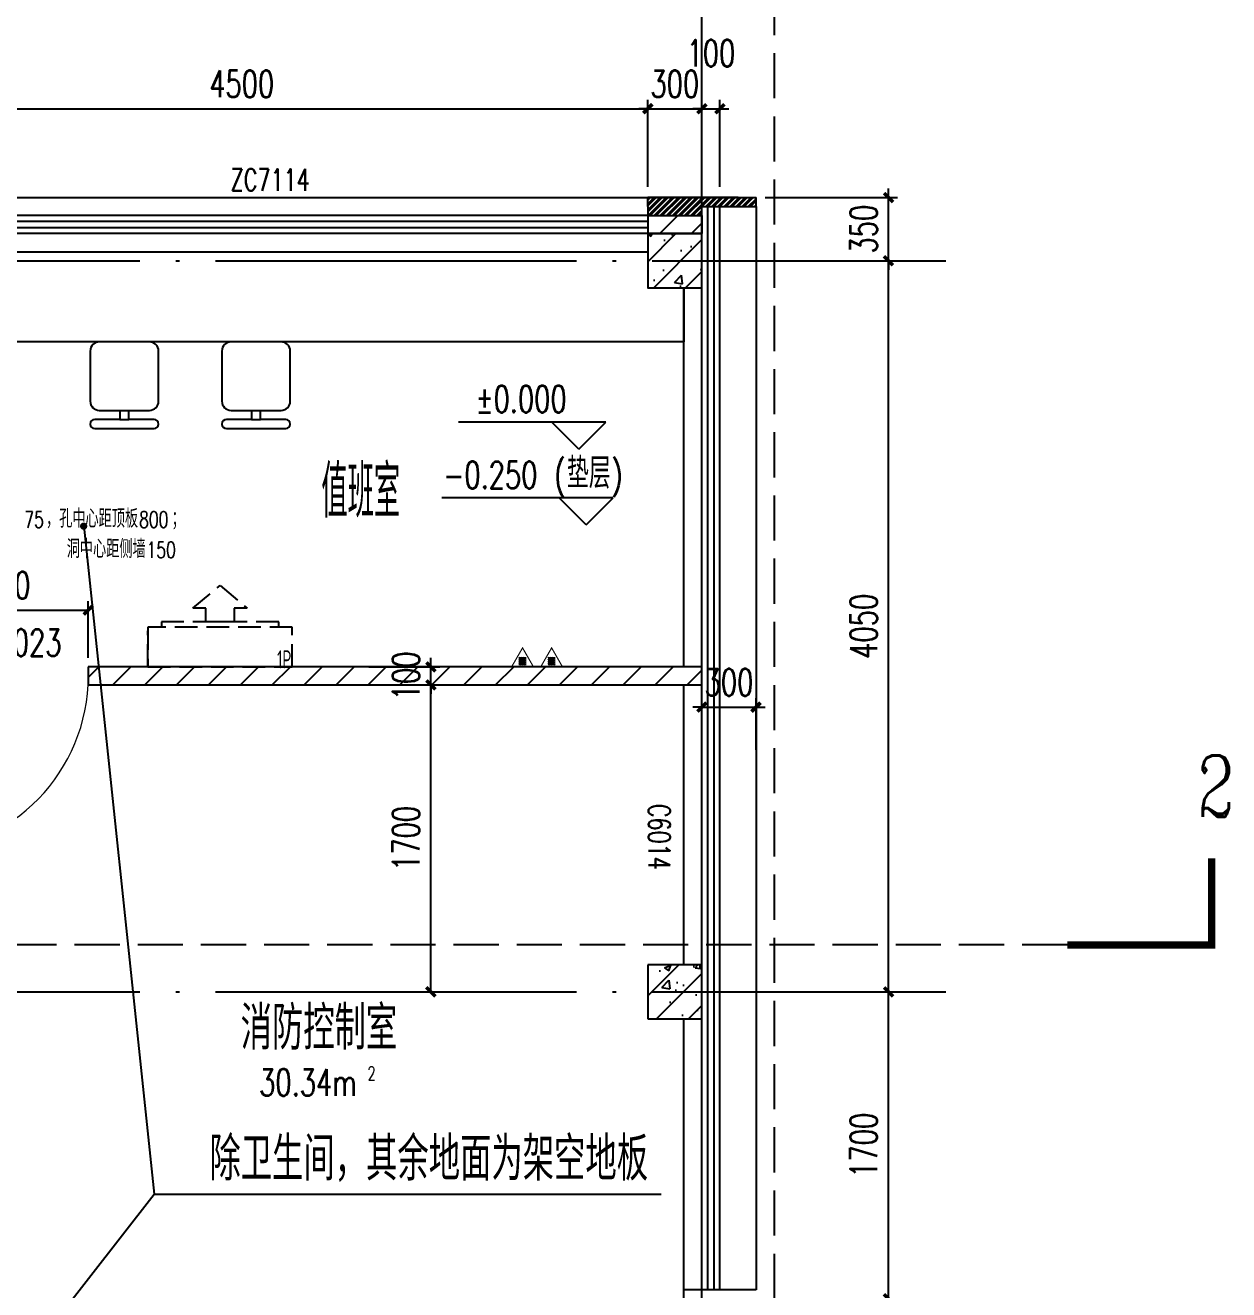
# Model space of a CAD drawing. Extents: x -1313754 to 847533, y 489853 to 941203.
# Drawn here: x -111404 to -104735, y 714020 to 721024 of the extents above; entities that cross this region are included whole.
import ezdxf
from ezdxf.enums import TextEntityAlignment as Align

# ---------------------------------------------------------------- set-up
doc = ezdxf.new("R2010")
doc.units = 0
doc.header["$LTSCALE"] = 1000
doc.header["$MEASUREMENT"] = 0
for name, pattern in [('124-SF$0$DASH', [0.35, 0.25, -0.1]), ('DASH', [0.35, 0.25, -0.1]), ('DOTE', [2.42, 2, -0.2, 0.02, -0.2])]:
    doc.linetypes.add(name, pattern=pattern)
doc.layers.get('Defpoints').update_dxf_attribs({"color": 210})
for name, color, linetype in [('124-SF$0$J_EQPM_SMAL(空调室内外机)', 1, 'Continuous'), ('A-AXIS-DOTE', 14, 'DOTE'), ('A-AXIS-DP', 126, 'Continuous'), ('A-AXIS-ELEV', 4, 'Continuous'), ('A-AXIS-SYMB', 3, 'Continuous'), ('A-FURN', 55, 'Continuous'), ('A-HATCH-2', 251, 'Continuous'), ('A-HRAIL', 173, 'Continuous'), ('A-LIN-V', 9, 'Continuous'), ('A-TEXT', 61, 'Continuous'), ('A-WINDOW', 140, 'Continuous'), ('A-防火门', 1, 'Continuous'), ('AS-COLN', 6, 'Continuous'), ('AS-WALL', 40, 'Continuous'), ('DIM_SYMB', 3, 'Continuous'), ('PUB_HATCH', 8, 'Continuous'), ('PUB_TEXT', 7, 'Continuous'), ('SB_ZF消火栓', 10, 'Continuous')]:
    doc.layers.add(name, color=color, linetype=linetype)
doc.styles.add('124-SF$0$Standard', font='gbenor.shx', dxfattribs={"bigfont": 'gbcbig.shx'})
doc.styles.add('_TCH_DIM', font='SIMPLEX', dxfattribs={"bigfont": 'GBCBIG'})
doc.styles.add('_TCH_DIM_T3', font='SIMPLEX', dxfattribs={"width": 0.705882, "bigfont": 'GBCBIG'})
doc.styles.add('_TCH_LABEL', font='COMPLEX', dxfattribs={"bigfont": 'GBCBIG'})
doc.styles.add('_TCH_SPACE', font='SIMPLEX', dxfattribs={"height": 5, "bigfont": 'GBCBIG'})
doc.styles.add('_TCH_WINDOW', font='SIMPLEX', dxfattribs={"height": 3.5, "bigfont": 'GBCBIG'})
doc.dimstyles.new('_TCH_ARCH&&50', dxfattribs={"dimtxt": 148.75, "dimasz": 50, "dimexe": 50, "dimexo": 50, "dimgap": 63.125, "dimtad": 1, "dimdec": 0, "dimzin": 0, "dimdsep": 46, "dimtxsty": '_TCH_DIM_T3', "dimblk": 'ARCHTICK', "dimcen": 0.09, "dimclrt": 7, "dimazin": 2, "dimtfac": 1, "dimtdec": 0, "dimtix": 1, "dimtmove": 2, "dimatfit": 3, "dimfxl": 0, "dimtolj": 1, "dimtzin": 0, "dimarcsym": 0})
pattern_1 = [(45, (0, 0), (-88.388348, 88.388348), []), (50, (0, 0), (358.63009, -31.37607), [37.5, -412.5]), (355, (0, 0), (-69.37567, 376.09607), [30, -330]), (100.4514, (29.9, -2.6), (289.2547, 344.71977), [31.8701, -350.57106]), (46.1842, (0, 100), (533.62052, -82.7595), [56.25, -618.75]), (96.6356, (44.47, 93.1), (467.33135, 487.05894), [47.80514, -525.8565]), (351.1842, (0, 100), (467.33097, 487.0593), [45, -495]), (21, (50, 75), (298.45353, -201.30945), [37.5, -412.5]), (326, (50, 75), (121.65767, 362.57502), [30, -330]), (71.4514, (74.87, 58.22), (420.11131, 161.26525), [31.8701, -350.57106]), (37.5, (0, 0), (6.079928, 166.446927), [0, -326, 0, -335, 0, -331.25]), (7.5, (0, 0), (131.53477, 197.205856), [0, -191, 0, -318.5, 0, -126.25]), (327.5, (-111.5, 0), (266.911218, -11.277436), [0, -125, 0, -390, 0, -517.5]), (317.5, (-161.5, 0), (291.593085, 50.05249), [0, -162.5, 0, -259, 0, -367.5])]

# ---------------------------------------------------------------- blocks, each defined once
blk = doc.blocks.new('dote')
at = {"layer": 'A-AXIS-DOTE'}
for p, q in [((113082.2, -97318.5), (113082.2, -80060.8)), ((105547.2, -85100), (114434.2, -85100)), ((105547.2, -89149.7), (114434.2, -89149.7))]:
    blk.add_line(p, q, dxfattribs=at)
blk = doc.blocks.new('壁挂式空调室内机')
at = {"layer": '124-SF$0$J_EQPM_SMAL(空调室内外机)', "linetype": '124-SF$0$DASH', "ltscale": 0.5}
for p, q in [((2036016.6, 1699011.9), (2035816.6, 1699011.9)), ((2036016.6, 1699011.9), (2036016.6, 1698211.9)), ((2036016.6, 1698211.9), (2035816.6, 1698211.9))]:
    blk.add_line(p, q, dxfattribs=at)
for points in [[(2035796.6, 1698211.9), (2036016.6, 1698211.9), (2036016.6, 1699011.9), (2035796.6, 1699011.9)], [(2035691.6, 1698761.9), (2035691.6, 1698690.8), (2035766.6, 1698690.8), (2035766.6, 1698533), (2035691.6, 1698533), (2035691.6, 1698461.9), (2035566.6, 1698611.9)]]:
    blk.add_lwpolyline(points, close=True, dxfattribs=at)
blk.add_lwpolyline([(2035796.6, 1698936.9), (2035766.6, 1698936.9), (2035766.6, 1698286.9), (2035796.6, 1698286.9)], dxfattribs=at)
at = {"layer": '124-SF$0$J_EQPM_SMAL(空调室内外机)', "linetype": '124-SF$0$DASH', "ltscale": 0.5, "style": '124-SF$0$Standard', "width": 0.7}
blk.add_text('1P', height=100, rotation=90, dxfattribs=at).set_placement((2036025.3, 1698967.4), align=Align.CENTER)
blk = doc.blocks.new('_ArchTick')
at = {"color": 0, "linetype": 'ByBlock', "const_width": 0.4}
blk.add_lwpolyline([(-0.5, -0.5), (0.5, 0.5)], dxfattribs=at)
blk = doc.blocks.new('*D2596')
at = {"layer": 'A-AXIS-DP', "color": 0, "lineweight": -2}
for p, q in [((-107654.2, 618812.3), (-107704.2, 618812.3)), ((-107654.2, 618380.3), (-107654.2, 618862.3)), ((-107654.2, 618812.3), (-107554.2, 618812.3)), ((-107554.2, 618380.3), (-107554.2, 618862.3)), ((-107554.2, 618812.3), (-107504.2, 618812.3))]:
    blk.add_line(p, q, dxfattribs=at)
at = {"layer": 'Defpoints', "color": 0, "ltscale": 500}
for p in [(-107554.2, 618812.3), (-107654.2, 618330.3), (-107554.2, 618330.3)]:
    blk.add_point(p, dxfattribs=at)
at = {"layer": 'A-AXIS-DP', "color": 0, "lineweight": -2, "ltscale": 500, "xscale": 50, "yscale": 50, "zscale": 50}
blk.add_blockref('_ArchTick', (-107654.2, 618812.3), dxfattribs=at)
at = {"layer": 'A-AXIS-DP', "color": 0, "lineweight": -2, "ltscale": 500, "xscale": 50, "yscale": 50, "zscale": 50, "rotation": 180}
blk.add_blockref('_ArchTick', (-107554.2, 618812.3), dxfattribs=at)
at = {"layer": 'A-AXIS-DP', "color": 7, "ltscale": 500, "insert": (-107604.2, 619120), "char_height": 148.75, "attachment_point": 5, "style": '_TCH_DIM_T3'}
blk.add_mtext('\\A1;100', dxfattribs=at)
blk = doc.blocks.new('*D2597')
at = {"layer": 'A-AXIS-DP', "color": 0, "lineweight": -2}
for p, q in [((-107954.2, 618812.3), (-108004.2, 618812.3)), ((-107954.2, 618380.3), (-107954.2, 618862.3)), ((-107954.2, 618812.3), (-107654.2, 618812.3)), ((-107654.2, 618380.3), (-107654.2, 618862.3)), ((-107654.2, 618812.3), (-107604.2, 618812.3))]:
    blk.add_line(p, q, dxfattribs=at)
at = {"layer": 'Defpoints', "color": 0, "ltscale": 500}
for p in [(-107654.2, 618812.3), (-107954.2, 618330.3), (-107654.2, 618330.3)]:
    blk.add_point(p, dxfattribs=at)
at = {"layer": 'A-AXIS-DP', "color": 0, "lineweight": -2, "ltscale": 500, "xscale": 50, "yscale": 50, "zscale": 50}
blk.add_blockref('_ArchTick', (-107954.2, 618812.3), dxfattribs=at)
at = {"layer": 'A-AXIS-DP', "color": 0, "lineweight": -2, "ltscale": 500, "xscale": 50, "yscale": 50, "zscale": 50, "rotation": 180}
blk.add_blockref('_ArchTick', (-107654.2, 618812.3), dxfattribs=at)
at = {"layer": 'A-AXIS-DP', "color": 7, "ltscale": 500, "insert": (-107804.2, 618949.8), "char_height": 148.75, "attachment_point": 5, "style": '_TCH_DIM_T3'}
blk.add_mtext('\\A1;300', dxfattribs=at)
blk = doc.blocks.new('*D2598')
at = {"layer": 'A-AXIS-DP', "color": 0, "lineweight": -2}
for p, q in [((-112454.2, 618380.3), (-112454.2, 618862.3)), ((-112454.2, 618812.3), (-107954.2, 618812.3)), ((-107954.2, 618380.3), (-107954.2, 618862.3))]:
    blk.add_line(p, q, dxfattribs=at)
at = {"layer": 'Defpoints', "color": 0, "ltscale": 500}
for p in [(-107954.2, 618812.3), (-112454.2, 618330.3), (-107954.2, 618330.3)]:
    blk.add_point(p, dxfattribs=at)
at = {"layer": 'A-AXIS-DP', "color": 0, "lineweight": -2, "ltscale": 500, "xscale": 50, "yscale": 50, "zscale": 50, "rotation": 180}
blk.add_blockref('_ArchTick', (-112454.2, 618812.3), dxfattribs=at)
at = {"layer": 'A-AXIS-DP', "color": 0, "lineweight": -2, "ltscale": 500, "xscale": 50, "yscale": 50, "zscale": 50}
blk.add_blockref('_ArchTick', (-107954.2, 618812.3), dxfattribs=at)
at = {"layer": 'A-AXIS-DP', "color": 7, "ltscale": 500, "insert": (-110204.2, 618949.8), "char_height": 148.75, "attachment_point": 5, "style": '_TCH_DIM_T3'}
blk.add_mtext('\\A1;4500', dxfattribs=at)
blk = doc.blocks.new('*D2612')
at = {"layer": 'A-AXIS-DP', "color": 0, "lineweight": -2}
for p, q in [((-107304.2, 613920.3), (-106570.2, 613920.3)), ((-106620.2, 612220.3), (-106620.2, 613920.3)), ((-107304.2, 612220.3), (-106570.2, 612220.3))]:
    blk.add_line(p, q, dxfattribs=at)
at = {"layer": 'Defpoints', "color": 0, "ltscale": 500}
for p in [(-107354.2, 613920.3), (-106620.2, 613920.3), (-107354.2, 612220.3)]:
    blk.add_point(p, dxfattribs=at)
at = {"layer": 'A-AXIS-DP', "color": 0, "lineweight": -2, "ltscale": 500, "xscale": 50, "yscale": 50, "zscale": 50}
for p, rotation in [((-106620.2, 613920.3), 90), ((-106620.2, 612220.3), 270)]:
    blk.add_blockref('_ArchTick', p, dxfattribs=dict(at, rotation=rotation))
at = {"layer": 'A-AXIS-DP', "color": 7, "ltscale": 500, "insert": (-106757.7, 613070.3), "char_height": 148.75, "attachment_point": 5, "rotation": 90, "style": '_TCH_DIM_T3'}
blk.add_mtext('\\A1;1700', dxfattribs=at)
blk = doc.blocks.new('*D2613')
at = {"layer": 'A-AXIS-DP', "color": 0, "lineweight": -2}
for p, q in [((-107304.2, 617970), (-106570.2, 617970)), ((-106620.2, 613920.3), (-106620.2, 617970)), ((-107304.2, 613920.3), (-106570.2, 613920.3))]:
    blk.add_line(p, q, dxfattribs=at)
at = {"layer": 'Defpoints', "color": 0, "ltscale": 500}
for p in [(-107354.2, 617970), (-106620.2, 617970), (-107354.2, 613920.3)]:
    blk.add_point(p, dxfattribs=at)
at = {"layer": 'A-AXIS-DP', "color": 0, "lineweight": -2, "ltscale": 500, "xscale": 50, "yscale": 50, "zscale": 50}
for p, rotation in [((-106620.2, 617970), 90), ((-106620.2, 613920.3), 270)]:
    blk.add_blockref('_ArchTick', p, dxfattribs=dict(at, rotation=rotation))
at = {"layer": 'A-AXIS-DP', "color": 7, "ltscale": 500, "insert": (-106757.7, 615945.2), "char_height": 148.75, "attachment_point": 5, "rotation": 90, "style": '_TCH_DIM_T3'}
blk.add_mtext('\\A1;4050', dxfattribs=at)
blk = doc.blocks.new('*D2614')
at = {"layer": 'A-AXIS-DP', "color": 0, "lineweight": -2}
for p, q in [((-107304.2, 618320.3), (-106570.2, 618320.3)), ((-106620.2, 618320.3), (-106620.2, 618370.3)), ((-106620.2, 617970), (-106620.2, 618320.3)), ((-107304.2, 617970), (-106570.2, 617970)), ((-106620.2, 617970), (-106620.2, 617920))]:
    blk.add_line(p, q, dxfattribs=at)
at = {"layer": 'Defpoints', "color": 0, "ltscale": 500}
for p in [(-107354.2, 618320.3), (-106620.2, 618320.3), (-107354.2, 617970)]:
    blk.add_point(p, dxfattribs=at)
at = {"layer": 'A-AXIS-DP', "color": 0, "lineweight": -2, "ltscale": 500, "xscale": 50, "yscale": 50, "zscale": 50}
for p, rotation in [((-106620.2, 618320.3), 270), ((-106620.2, 617970), 90)]:
    blk.add_blockref('_ArchTick', p, dxfattribs=dict(at, rotation=rotation))
at = {"layer": 'A-AXIS-DP', "color": 7, "ltscale": 500, "insert": (-106757.7, 618145.2), "char_height": 148.75, "attachment_point": 5, "rotation": 90, "style": '_TCH_DIM_T3'}
blk.add_mtext('\\A1;350', dxfattribs=at)
blk = doc.blocks.new('$plan$00002451')
at = {"layer": 'A-FURN'}
for p, q in [((25.26792, -50.53584), (-25.26792, -50.53584)), ((25.26792, -101.07168), (-25.26792, -101.07168))]:
    blk.add_line(p, q, dxfattribs=at)
blk.add_lwpolyline([(-25.26792, -50.53584), (-25.26792, -101.07168), (-138.97356, -101.07168, 0.4142135624), (-189.5094, -151.60752), (-189.5094, -429.55464, 0.4142135624), (-138.97356, -480.09048), (138.97356, -480.09048, 0.4142135624), (189.5094, -429.55464), (189.5094, -151.60752, 0.4142135624), (138.97356, -101.07168), (25.26792, -101.07168), (25.26792, -50.53584), (164.24148, -50.53584, 1), (164.24148, 0), (-164.24148, 0, 1), (-164.24148, -50.53584)], format="xyb", close=True, dxfattribs=at)
blk = doc.blocks.new('*D2620')
at = {"layer": 'A-AXIS-DP', "color": 0, "lineweight": -2}
for p, q in [((-107654.2, 615260), (-107654.2, 615547.5)), ((-107354.2, 615260), (-107354.2, 615547.5)), ((-107654.2, 615497.5), (-107704.2, 615497.5)), ((-107654.2, 615497.5), (-107354.2, 615497.5)), ((-107354.2, 615497.5), (-107304.2, 615497.5))]:
    blk.add_line(p, q, dxfattribs=at)
at = {"layer": 'Defpoints', "color": 0, "ltscale": 500}
for p in [(-107354.2, 615497.5), (-107654.2, 615210), (-107354.2, 615210)]:
    blk.add_point(p, dxfattribs=at)
at = {"layer": 'A-AXIS-DP', "color": 0, "lineweight": -2, "ltscale": 500, "xscale": 50, "yscale": 50, "zscale": 50}
for p, rotation in [((-107654.2, 615497.5), 1.306852046757637e-06), ((-107354.2, 615497.5), 180.000001306852)]:
    blk.add_blockref('_ArchTick', p, dxfattribs=dict(at, rotation=rotation))
at = {"layer": 'A-AXIS-DP', "color": 7, "ltscale": 500, "insert": (-107504.2, 615635), "char_height": 148.75, "attachment_point": 5, "rotation": 0, "style": '_TCH_DIM_T3'}
blk.add_mtext('\\A1;300', dxfattribs=at)
blk = doc.blocks.new('A$C45D56988')
at = {"layer": 'SB_ZF消火栓', "linetype": 'Continuous'}
h = blk.add_hatch(dxfattribs=at)
h.set_pattern_fill('ANSI31', color=256, scale=129.330432, angle=270, style=0)
h.set_pattern_definition([(45, (-18467.836, -6006.072), (11.431303, -11.431303), [])])
h.paths.add_polyline_path([(170, 29), (170, 113), (95, 113), (95, 29)])
h = blk.add_hatch(dxfattribs=at)
h.set_pattern_fill('ANSI31', color=256, scale=129.330432, angle=270, style=0)
h.set_pattern_definition([(45, (-18145.295, -6006.072), (11.431303, -11.431303), [])])
h.paths.add_polyline_path([(492, 29), (492, 113), (418, 113), (418, 29)])
for points, const_width in [([(254, 6), (133, 217), (11, 6), (254, 6), (133, 217)], 12.9), ([(576, 6), (455, 217), (334, 6), (576, 6), (455, 217)], 12.9), ([(170, 29), (170, 113), (95, 113), (95, 29), (170, 29)], 7.76), ([(492, 29), (492, 113), (418, 113), (418, 29), (492, 29)], 7.76)]:
    blk.add_lwpolyline(points, dxfattribs=dict(at, const_width=const_width))
blk = doc.blocks.new('234243242332')
at = {"layer": 'SB_ZF消火栓', "xscale": 0.5, "yscale": 0.5, "zscale": 0.5}
blk.add_blockref('A$C45D56988', (-108714.5, 717467.1), dxfattribs=at)
blk = doc.blocks.new('*D222')
at = {"layer": 'A-AXIS-DP', "color": 0, "lineweight": -2}
for p, q in [((-112054.2, 717520.3), (-112054.2, 717835.2)), ((-112054.2, 717785.2), (-111054.2, 717785.2)), ((-111054.2, 717520.3), (-111054.2, 717835.2))]:
    blk.add_line(p, q, dxfattribs=at)
at = {"layer": 'Defpoints', "color": 0}
for p in [(-111054.2, 717785.2), (-112054.2, 717470.3), (-111054.2, 717470.3)]:
    blk.add_point(p, dxfattribs=at)
at = {"layer": 'A-AXIS-DP', "color": 0, "lineweight": -2, "xscale": 50, "yscale": 50, "zscale": 50, "rotation": 180}
blk.add_blockref('_ArchTick', (-112054.2, 717785.2), dxfattribs=at)
at = {"layer": 'A-AXIS-DP', "color": 0, "lineweight": -2, "xscale": 50, "yscale": 50, "zscale": 50}
blk.add_blockref('_ArchTick', (-111054.2, 717785.2), dxfattribs=at)
at = {"layer": 'A-AXIS-DP', "color": 7, "insert": (-111554.2, 717922.7), "char_height": 148.75, "attachment_point": 5, "style": '_TCH_DIM_T3'}
blk.add_mtext('\\A1;1000', dxfattribs=at)
blk = doc.blocks.new('*D773')
at = {"layer": 'A-AXIS-DP', "color": 0, "lineweight": -2}
for p, q in [((-109500, 717370.3), (-109106.3, 717370.3)), ((-109156.3, 715670.3), (-109156.3, 717370.3)), ((-109500, 715670.3), (-109106.3, 715670.3))]:
    blk.add_line(p, q, dxfattribs=at)
at = {"layer": 'Defpoints', "color": 0}
for p in [(-109550, 717370.3), (-109156.3, 717370.3), (-109550, 715670.3)]:
    blk.add_point(p, dxfattribs=at)
at = {"layer": 'A-AXIS-DP', "color": 0, "lineweight": -2, "xscale": 50, "yscale": 50, "zscale": 50}
for p, rotation in [((-109156.3, 717370.3), 90), ((-109156.3, 715670.3), 270)]:
    blk.add_blockref('_ArchTick', p, dxfattribs=dict(at, rotation=rotation))
at = {"layer": 'A-AXIS-DP', "color": 7, "insert": (-109293.8, 716520.3), "char_height": 148.75, "attachment_point": 5, "rotation": 90, "style": '_TCH_DIM_T3'}
blk.add_mtext('\\A1;1700', dxfattribs=at)
blk = doc.blocks.new('*D774')
at = {"layer": 'A-AXIS-DP', "color": 0, "lineweight": -2}
for p, q in [((-109156.2, 717470.3), (-109156.2, 717520.3)), ((-109500, 717470.3), (-109106.2, 717470.3)), ((-109156.2, 717370.3), (-109156.2, 717470.3)), ((-109500, 717370.3), (-109106.2, 717370.3)), ((-109156.2, 717370.3), (-109156.2, 717320.3))]:
    blk.add_line(p, q, dxfattribs=at)
at = {"layer": 'Defpoints', "color": 0}
for p in [(-109550, 717470.3), (-109156.2, 717470.3), (-109550, 717370.3)]:
    blk.add_point(p, dxfattribs=at)
at = {"layer": 'A-AXIS-DP', "color": 0, "lineweight": -2, "xscale": 50, "yscale": 50, "zscale": 50}
for p, rotation in [((-109156.2, 717470.3), 270), ((-109156.2, 717370.3), 90)]:
    blk.add_blockref('_ArchTick', p, dxfattribs=dict(at, rotation=rotation))
at = {"layer": 'A-AXIS-DP', "color": 7, "insert": (-109293.7, 717420.3), "char_height": 148.75, "attachment_point": 5, "rotation": 90, "style": '_TCH_DIM_T3'}
blk.add_mtext('\\A1;100', dxfattribs=at)
blk = doc.blocks.new('$DorLib2D$00000001')
for p, q in [((0.45, 0.975), (0.5, 0.975)), ((0.45, 0), (0.45, 0.975)), ((0.5, 0), (0.5, 0.975)), ((0.5, 0), (0.45, 0))]:
    blk.add_line(p, q)
at = {"lineweight": 13}
blk.add_arc((0.475, 0), 0.975, 91.46928, 180, dxfattribs=at)
blk = doc.blocks.new('42342343')
at = {"layer": 'A-HATCH-2'}
h = blk.add_hatch(dxfattribs=at)
h.set_pattern_fill('ANSI32', color=256, scale=5)
h.set_pattern_definition([(45, (-0.0001, 100), (-16.8379802, 16.8379802), []), (45, (11.225, 100), (-16.8379802, 16.8379802), [])])
h.paths.add_polyline_path([(-107354.2, 618270.3), (-107354.2, 618320.3), (-107954.2, 618320.3), (-107954.2, 618220.3), (-107654.2, 618220.3), (-107654.2, 618270.3)])
at = {"layer": 'PUB_HATCH'}
h = blk.add_hatch(dxfattribs=at)
h.set_pattern_fill('普通砖', color=256, scale=50, style=0)
h.set_pattern_definition([(45, (0, 89.76), (-88.388383, 88.388383), [])])
h.paths.add_polyline_path([(-107954.2, 618120.3), (-107654.2, 618120.3), (-107654.2, 618220.3), (-107954.2, 618220.3)])
h = blk.add_hatch(dxfattribs=at)
h.set_pattern_fill('钢筋混凝土', color=256, scale=50, style=0)
h.set_pattern_definition(pattern_1)
h.paths.add_polyline_path([(-107954.2, 618120.3), (-107954.2, 617820.3), (-107654.2, 617820.3), (-107654.2, 618120.3)])
h = blk.add_hatch(dxfattribs=at)
h.set_pattern_fill('钢筋混凝土', color=256, scale=50, style=0)
h.set_pattern_definition(pattern_1)
h.paths.add_polyline_path([(-107954.2, 614070.3), (-107954.2, 613770.3), (-107654.2, 613770.3), (-107654.2, 614070.3)])
at = {"layer": 'A-AXIS-ELEV'}
for p, q in [((-108186.6, 617076.7), (-109002.6, 617076.7)), ((-108336.6, 616926.7), (-108486.6, 617076.7)), ((-108336.6, 616926.7), (-108186.6, 617076.7))]:
    blk.add_line(p, q, dxfattribs=at)
at = {"layer": 'A-AXIS-SYMB', "linetype": 'DASH'}
blk.add_line((-105630, 614180), (-115680, 614180), dxfattribs=at)
at = {"layer": 'A-AXIS-SYMB', "const_width": 40}
blk.add_lwpolyline([(-105630, 614180), (-104830, 614180), (-104830, 614660)], dxfattribs=at)
at = {"layer": 'A-FURN'}
blk.add_lwpolyline([(-112353.9, 617520.3), (-112353.9, 617820.3), (-112154.2, 617820.3), (-112154.2, 618020.3), (-107954.2, 618020.3), (-107954.2, 617820.3), (-107754.1, 617820.3), (-107754.2, 617520.3), (-107754.2, 617520.3)], close=True, dxfattribs=at)
at = {"layer": 'A-LIN-V'}
blk.add_line((-107354.2, 618270.3), (-107354.2, 612270.3), dxfattribs=at)
at = {"layer": 'A-LIN-V', "ltscale": 500}
for p, q in [((-112154.2, 618020.3), (-107954.2, 618020.3)), ((-107754.1, 615720.3), (-107754.1, 617820.3)), ((-107754.1, 614070.3), (-107754.1, 615620.3)), ((-107754.1, 612270.3), (-107754.1, 613770.3))]:
    blk.add_line(p, q, dxfattribs=at)
at = {"layer": 'A-LIN-V'}
blk.add_lwpolyline([(-112653.9, 616815.8), (-112653.9, 618320.3), (-107454.2, 618320.3), (-107954.2, 618320.3)], dxfattribs=at)
at = {"layer": 'A-WINDOW'}
for p, q in [((-107954.2, 618320.3), (-107354.2, 618320.3)), ((-107954.2, 618270.3), (-107954.2, 618320.3)), ((-107354.2, 618270.3), (-107354.2, 618320.3)), ((-107654.2, 618270.3), (-107354.2, 618270.3)), ((-107754.4, 612220.3), (-107754.1, 612270.3)), ((-107354.2, 612270.3), (-107754.1, 612270.3))]:
    blk.add_line(p, q, dxfattribs=at)
for points in [[(-107954.2, 618270.3), (-107954.2, 618220.3), (-107654.2, 618220.3), (-107654.2, 618270.3)], [(-107654.2, 612270.3), (-107654.2, 618270.3)], [(-107621.2, 612270.3), (-107621.2, 618270.3)], [(-107587.2, 612270.3), (-107587.2, 618270.3)], [(-107554.2, 612270.3), (-107554.2, 618270.3)], [(-107954.2, 618220.3), (-112553.9, 618220.3), (-112553.9, 615720.3)], [(-107954.2, 618187.3), (-112520.9, 618187.3), (-112520.9, 616820.3)], [(-107954.2, 618153.3), (-112486.9, 618153.3), (-112486.9, 616820.3)], [(-107654.2, 618120.3), (-112453.9, 618120.3), (-112453.9, 616820.3)]]:
    blk.add_lwpolyline(points, dxfattribs=at)
at = {"layer": 'AS-COLN'}
for p, q in [((-107954.2, 618120.3), (-107954.2, 617820.3)), ((-107654.2, 618120.3), (-107954.2, 618120.3)), ((-107654.2, 617820.3), (-107654.2, 618120.3)), ((-107954.2, 617820.3), (-107654.2, 617820.3)), ((-107954.2, 614070.3), (-107954.2, 613770.3)), ((-107654.2, 614070.3), (-107954.2, 614070.3)), ((-107654.2, 613770.3), (-107654.2, 614070.3)), ((-107954.2, 613770.3), (-107654.2, 613770.3))]:
    blk.add_line(p, q, dxfattribs=at)
at = {"layer": 'AS-WALL'}
for p, q in [((-107954.2, 618220.3), (-107654.2, 618220.3)), ((-107954.2, 618220.3), (-107954.2, 618120.3)), ((-107654.2, 618220.3), (-107654.2, 618120.3)), ((-107954.2, 618120.3), (-107654.2, 618120.3))]:
    blk.add_line(p, q, dxfattribs=at)
at = {"layer": 'AS-WALL', "linetype": 'DASH'}
blk.add_lwpolyline([(-112854.2, 607320.3), (-112854.2, 621570), (-107254.2, 621570), (-107254.2, 607320.3)], close=True, dxfattribs=at)
at = {"layer": 'A-FURN', "rotation": 180}
for p in [(-110854.5, 617040.3), (-110124.5, 617040.3)]:
    blk.add_blockref('$plan$00002451', p, dxfattribs=at)
at = {"layer": 'A-TEXT', "style": '_TCH_SPACE', "width": 0.7}
for s, height, p in [('ZC7114', 120.57, (-110265.3, 618358.1)), ('值班室', 289.36, (-109763.3, 616547.4))]:
    blk.add_text(s, height=height, dxfattribs=at).set_placement(p)
blk.add_text('C6014', height=120.57, rotation=270, dxfattribs=at).set_placement((-107950.9, 614961.9))
at = {"layer": 'PUB_TEXT', "width": 0.705882}
for s, height, style, p in [('%%P0.000', 148.75, '_TCH_DIM', (-108907.6, 617129.2)), ('75', 89.25, '_TCH_DIM', (-111408.7, 616491.5)), ('800', 89.25, '_TCH_DIM', (-110772.7, 616491.5)), ('150', 89.25, '_TCH_DIM', (-110731.5, 616323.5)), ('2', 340, '_TCH_LABEL', (-104910, 614890))]:
    blk.add_text(s, height=height, dxfattribs=dict(at, style=style)).set_placement(p)
at = {"layer": 'PUB_TEXT', "style": '_TCH_DIM'}
for s, height, p in [('，孔中心距顶板', 101.28, (-111288.7, 616491.5)), ('；', 101.3, (-110592.7, 616491.5)), ('洞中心距侧墙', 101.28, (-111173.8, 616323.5))]:
    blk.add_text(s, height=height, dxfattribs=at).set_placement(p)
at = {"layer": 'A-AXIS-DP'}
dim = blk.add_linear_dim(base=(-107554.2, 618812.3), p1=(-107654.2, 618330.3), p2=(-107554.2, 618330.3), angle=0, dimstyle='_TCH_ARCH&&50', dxfattribs=at)
dim.commit()
dim.dimension.update_dxf_attribs({"geometry": '*D2596', "text_midpoint": (-107604.2, 619120), "dimtype": 161})
for p1, p2, distance, picture, middle in [((-112454.2, 618330.3), (-107954.2, 618330.3), 482, '*D2598', (-110204.2, 618949.8)), ((-107954.2, 618330.3), (-107654.2, 618330.3), 482, '*D2597', (-107804.2, 618949.8)), ((-107354.2, 617970), (-107354.2, 618320.3), -734, '*D2614', (-106757.7, 618145.2)), ((-107354.2, 613920.3), (-107354.2, 617970), -734, '*D2613', (-106757.7, 615945.2)), ((-107654.2, 615210), (-107354.2, 615210), 287.5, '*D2620', (-107504.2, 615635)), ((-107354.2, 612220.3), (-107354.2, 613920.3), -734, '*D2612', (-106757.7, 613070.3))]:
    dim = blk.add_aligned_dim(p1=p1, p2=p2, distance=distance, dimstyle='_TCH_ARCH&&50', dxfattribs=at)
    dim.commit()
    dim.dimension.update_dxf_attribs({"geometry": picture, "text_midpoint": middle})

msp = doc.modelspace()

# ---------------------------------------------------------------- hatches: boundary and pattern name
at = {"layer": 'PUB_HATCH'}
h = msp.add_hatch(dxfattribs=at)
h.set_pattern_fill('普通砖', color=256, scale=50, style=0)
h.set_pattern_definition([(45, (0, 89.76), (-88.388383, 88.388383), [])])
h.paths.add_polyline_path([(-107654.2, 717470.3), (-111054.2, 717470.3), (-111054.2, 717370.3), (-107654.2, 717370.3)])

# ---------------------------------------------------------------- linework, layer by layer
at = {"layer": 'A-AXIS-ELEV'}
for p, q in [((-108145.9, 718406.7), (-109095, 718406.7)), ((-108295.9, 718256.7), (-108445.9, 718406.7)), ((-108295.9, 718256.7), (-108145.9, 718406.7))]:
    msp.add_line(p, q, dxfattribs=at)
at = {"layer": 'AS-WALL'}
for p, q in [((-107654.2, 717470.3), (-111054.2, 717470.3)), ((-111054.2, 717470.3), (-111054.2, 717370.3)), ((-107654.2, 717370.3), (-107654.2, 717470.3)), ((-111054.2, 717370.3), (-107654.2, 717370.3))]:
    msp.add_line(p, q, dxfattribs=at)
at = {"layer": 'DIM_SYMB'}
for p, q in [((-111080, 718250), (-110690, 714550)), ((-111320, 713740), (-110690, 714550)), ((-110690, 714550), (-107880, 714550))]:
    msp.add_line(p, q, dxfattribs=at)
at = {"layer": 'DIM_SYMB', "const_width": 20}
msp.add_lwpolyline([(-111081, 718259.9, 1), (-111079, 718240.1, 1)], format="xyb", close=True, dxfattribs=at)

# ---------------------------------------------------------------- block references
at = {"layer": 'A-HRAIL', "rotation": 270}
msp.add_blockref('壁挂式空调室内机', (-1808936.1, 2753487), dxfattribs=at)
at = {"layer": 'A-LIN-V'}
msp.add_blockref('42342343', (0, 101750), dxfattribs=at)
at = {"layer": 'A-防火门', "xscale": -1000, "yscale": -1000, "zscale": 100, "rotation": 359.9999998215794}
msp.add_blockref('$DorLib2D$00000001', (-111554.2, 717420.3), dxfattribs=at)
at = {"layer": 'AS-WALL'}
msp.add_blockref('dote', (-220736.4, 804820), dxfattribs=at)
at = {"layer": 'SB_ZF消火栓', "linetype": 'Continuous'}
msp.add_blockref('234243242332', (0, 0), dxfattribs=at)

# ---------------------------------------------------------------- texts
at = {"layer": 'A-TEXT', "color": 1, "style": '_TCH_SPACE'}
msp.add_text('消防控制室', height=241.13, dxfattribs=at).set_placement((-110210.2, 715350))
at = {"layer": 'A-TEXT', "color": 1, "style": '_TCH_SPACE', "width": 0.705882}
for s, height, p in [('2', 74.4, (-109507.5, 715181.6)), ('30.34m', 148.75, (-110107.5, 715094.1))]:
    msp.add_text(s, height=height, dxfattribs=at).set_placement(p)
at = {"layer": 'A-防火门', "style": '_TCH_WINDOW', "width": 0.705882}
msp.add_text('1023', height=148.75, rotation=360, dxfattribs=at).set_placement((-111562.7, 717530.3))
at = {"layer": 'PUB_TEXT', "style": '_TCH_DIM', "width": 0.705882}
for s, height, p in [('(', 148.8, (-108472.5, 718459.2)), (')', 148.8, (-108156.7, 718459.2)), ('-0.250', 148.75, (-109087.5, 718459.2))]:
    msp.add_text(s, height=height, dxfattribs=at).set_placement(p)
at = {"layer": 'PUB_TEXT'}
for s, height, style, p in [('垫层', 168.79, '_TCH_DIM', (-108402.5, 718459.2)), ('除卫生间，其余地面为架空地板', 241.135, '_TCH_LABEL', (-110383.2, 714625))]:
    msp.add_text(s, height=height, dxfattribs=dict(at, style=style)).set_placement(p)

# ---------------------------------------------------------------- dimensions: what is measured, and where the dimension line sits
at = {"layer": 'A-AXIS-DP'}
for p1, p2, distance, picture, middle in [((-112054.2, 717470.3), (-111054.2, 717470.3), 314.8, '*D222', (-111554.2, 717922.7)), ((-109550, 717370.3), (-109550, 717470.3), -393.7, '*D774', (-109293.7, 717420.3)), ((-109550, 715670.3), (-109550, 717370.3), -393.7, '*D773', (-109293.8, 716520.3))]:
    dim = msp.add_aligned_dim(p1=p1, p2=p2, distance=distance, dimstyle='_TCH_ARCH&&50', dxfattribs=at)
    dim.commit()
    dim.dimension.update_dxf_attribs({"geometry": picture, "text_midpoint": middle})

doc.saveas('drawing.dxf')
